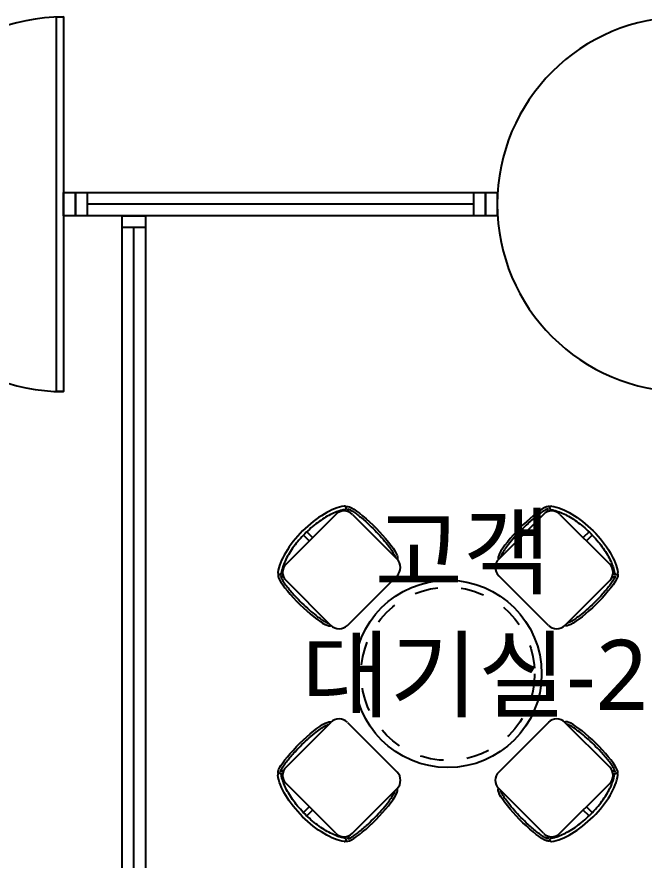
# Model space of a CAD drawing. Header units: millimetres. Extents: x 9 to 147, y 4 to 115.
# Drawn here: x 102.001 to 104.677, y 58.775 to 62.375 of the extents above; entities that cross this region are included whole.
import ezdxf
from ezdxf.enums import TextEntityAlignment as Align

# ---------------------------------------------------------------- set-up
doc = ezdxf.new("R2010")
doc.units = ezdxf.units.MM
doc.header["$LTSCALE"] = 200
doc.linetypes.add('XR-PLAN$0$HIDDEN', pattern=[0.375, 0.25, -0.125])
for name, color, linetype in [('XR-PLAN$0$A-wall-유리파티션', 252, 'Continuous'), ('XR-PLAN$0$DOOR', 252, 'Continuous'), ('XR-PLAN$0$DOOR-OPEN', 252, 'Continuous'), ('XR-PLAN$0$FUR', 252, 'XR-PLAN$0$HIDDEN'), ('XR-PLAN$0$I-FUR-B', 252, 'Continuous'), ('XR-PLAN$0$WALL-GLASS', 252, 'Continuous')]:
    doc.layers.add(name, color=color, linetype=linetype)
doc.layers.add('XR-PLAN$0$TXT-1', color=137, linetype='Continuous', plot=False)
doc.styles.add('XR-PLAN$0$스타일1', font='MALGUN_0.TTF')

# ---------------------------------------------------------------- blocks, each defined once
blk = doc.blocks.new('XR-PLAN$0$TABLE SET1')
blk.add_circle((0, 0), 370)
at = {"layer": 'XR-PLAN$0$I-FUR-B'}
for p, q in [((-478.2, 680.7), (-690.4, 468.6)), ((-407.5, 680.7), (-216.6, 489.8)), ((407.5, 680.7), (216.6, 489.8)), ((478.2, 680.7), (690.4, 468.6)), ((-616.1, 592.4), (-591.4, 567.6)), ((-602, 606.5), (-577.2, 581.7)), ((602, 606.5), (577.2, 581.7)), ((616.1, 592.4), (591.4, 567.6)), ((-690.4, 397.9), (-499.5, 207)), ((-428.8, 207), (-216.6, 419.1)), ((428.8, 207), (216.6, 419.1)), ((690.4, 397.9), (499.5, 207)), ((-690.4, -397.9), (-499.5, -207)), ((-428.8, -207), (-216.6, -419.1)), ((428.8, -207), (216.6, -419.1)), ((690.4, -397.9), (499.5, -207)), ((-478.2, -680.7), (-690.4, -468.6)), ((-407.5, -680.7), (-216.6, -489.8)), ((407.5, -680.7), (216.6, -489.8)), ((478.2, -680.7), (690.4, -468.6)), ((-616.1, -592.4), (-591.4, -567.6)), ((616.1, -592.4), (591.4, -567.6)), ((-602, -606.5), (-577.2, -581.7)), ((602, -606.5), (577.2, -581.7))]:
    blk.add_line(p, q, dxfattribs=at)
blk.add_circle((0, 0), 400, dxfattribs=at)
for centre, radius, start, end in [((-442.9, 645.4), 50, 44.9985, 134.9985), ((-441.6, 708.2), 7.5, 277.6425, 97.6425), ((442.9, 645.4), 50, 45.0015, 135.0015), ((441.6, 708.2), 7.5, 82.3575, 262.3575), ((-655, 433.3), 50, 134.9985, 224.9985), ((-252, 454.5), 50, 314.9985, 44.9985), ((252, 454.5), 50, 135.0015, 225.0015), ((655, 433.3), 50, 315.0015, 45.0015), ((-717.8, 432), 7.5, 172.3545, 352.3545), ((717.8, 432), 7.5, 187.6455, 7.6455), ((-464.1, 242.3), 50, 224.9985, 314.9985), ((464.1, 242.3), 50, 225.0015, 315.0015), ((-464.1, -242.3), 50, 45.0015, 135.0015), ((464.1, -242.3), 50, 44.9985, 134.9985), ((-717.8, -432), 7.5, 7.6455, 187.6455), ((-655, -433.3), 50, 135.0015, 225.0015), ((-252, -454.5), 50, 315.0015, 45.0015), ((252, -454.5), 50, 134.9985, 224.9985), ((655, -433.3), 50, 314.9985, 44.9985), ((717.8, -432), 7.5, 352.3545, 172.3545), ((-442.9, -645.4), 50, 225.0015, 315.0015), ((442.9, -645.4), 50, 224.9985, 314.9985), ((-441.6, -708.2), 7.5, 262.3575, 82.3575), ((441.6, -708.2), 7.5, 97.6425, 277.6425)]:
    blk.add_arc(centre, radius, start, end, dxfattribs=at)
at = {"layer": 'XR-PLAN$0$I-FUR-B', "extrusion": (0, 0, -1)}
for centre, major_axis, ratio, start_param, end_param in [((-326.3, 601.4), (-110, 111.9), 0.182269, 0, 3.141593), ((-326.3, 601.4), (-110, 111.9), 0.182269, 5.851094, 5.976716), ((549, 539.3), (162.6, -162.6), 0.434783, 3.659342, 5.765436), ((611.1, 316.6), (111.9, 110), 0.182269, 0, 3.141593), ((611.1, 316.6), (111.9, 110), 0.182269, 5.851094, 5.976716), ((-611.1, -316.6), (-111.9, -110), 0.182269, 0, 3.141593), ((-611.1, -316.6), (-111.9, -110), 0.182269, 5.851094, 5.976716), ((-549, -539.3), (-162.6, 162.6), 0.434783, 3.659342, 5.765436), ((326.3, -601.4), (110, -111.9), 0.182269, 0, 3.141593), ((326.3, -601.4), (110, -111.9), 0.182269, 5.851094, 5.976716)]:
    blk.add_ellipse(centre, major_axis=major_axis, ratio=ratio, start_param=start_param, end_param=end_param, dxfattribs=at)
at = {"layer": 'XR-PLAN$0$I-FUR-B'}
for centre, major_axis, ratio, start_param, end_param in [((326.3, 601.4), (110, 111.9), 0.182269, 0, 3.141593), ((-549, 539.3), (-162.6, -162.6), 0.434783, 3.659342, 5.765436), ((326.3, 601.4), (110, 111.9), 0.182269, 5.851094, 5.976716), ((-611.1, 316.6), (-111.9, 110), 0.182269, 0, 3.141593), ((-611.1, 316.6), (-111.9, 110), 0.182269, 5.851094, 5.976716), ((611.1, -316.6), (111.9, -110), 0.182269, 0, 3.141593), ((611.1, -316.6), (111.9, -110), 0.182269, 5.851094, 5.976716), ((549, -539.3), (162.6, 162.6), 0.434783, 3.659342, 5.765436), ((-326.3, -601.4), (-110, -111.9), 0.182269, 0, 3.141593), ((-326.3, -601.4), (-110, -111.9), 0.182269, 5.851094, 5.976716)]:
    blk.add_ellipse(centre, major_axis=major_axis, ratio=ratio, start_param=start_param, end_param=end_param, dxfattribs=at)
for points, knots in [([(-440.6, 700.8), (-444.9, 700.2), (-449.4, 699.3), (-458.9, 697), (-463.8, 695.6), (-477, 691.1), (-485.6, 687.6), (-503.2, 679.2), (-512.3, 674.3), (-530.7, 663.3), (-540.1, 657.1), (-558.7, 643.7), (-568.1, 636.4), (-586.4, 621), (-595.4, 612.8), (-612.8, 595.8), (-621.3, 587), (-637.3, 569), (-645, 559.8), (-659.2, 541.2), (-665.8, 531.8), (-677.8, 513.2), (-683.2, 504), (-692.7, 486), (-696.7, 477.2), (-703.4, 460.3), (-705.9, 452.2), (-709, 439.9), (-709.8, 435.3), (-710.4, 431)], [3.659342, 3.659342, 3.659342, 3.659342, 3.76167, 3.76167, 3.863999, 3.863999, 4.027435, 4.027435, 4.190872, 4.190872, 4.354309, 4.354309, 4.517745, 4.517745, 4.681182, 4.681182, 4.844618, 4.844618, 5.008055, 5.008055, 5.171492, 5.171492, 5.334928, 5.334928, 5.498365, 5.498365, 5.661802, 5.661802, 5.765436, 5.765436, 5.765436, 5.765436]), ([(-421.6, 690.6), (-422.6, 692.5), (-423.5, 694.4), (-425.3, 698.2), (-426.1, 700.1), (-427, 702.8), (-427.3, 703.7), (-427.5, 704.6)], [5.7265501, 5.7265501, 5.7265501, 5.7265501, 5.8081109, 5.8081109, 5.9106349, 5.9106349, 5.9748515, 5.9748515, 5.9748515, 5.9748515]), ([(-427.5, 704.6), (-426.5, 704.3), (-425.2, 703.8), (-422.3, 702.6), (-420.6, 701.9), (-417.1, 700.2), (-415.2, 699.2), (-408.8, 695.6), (-403.9, 692.5), (-393.1, 685.1), (-387.3, 680.9), (-375.1, 671.4), (-368.7, 666.1), (-355.6, 654.9), (-348.8, 648.9), (-331.9, 633.3), (-321.6, 623.3), (-301.7, 603), (-292.1, 592.6), (-274, 572.1), (-265.6, 562), (-252.1, 544.7), (-246.7, 537.2), (-238.5, 525.1), (-235.4, 520.2), (-231, 512.5), (-229.5, 509.5), (-227.2, 504.7), (-226.4, 502.8), (-225.5, 500.1), (-225.2, 499.1), (-225, 498.3)], [0.308334, 0.308334, 0.308334, 0.308334, 0.393328, 0.393328, 0.478323, 0.478323, 0.563318, 0.563318, 0.749316, 0.749316, 0.935315, 0.935315, 1.121313, 1.121313, 1.307312, 1.307312, 1.582737, 1.582737, 1.858163, 1.858163, 2.133588, 2.133588, 2.361079, 2.361079, 2.537351, 2.537351, 2.666518, 2.666518, 2.769042, 2.769042, 2.833259, 2.833259, 2.833259, 2.833259]), ([(427.5, 704.6), (426.5, 704.3), (425.2, 703.8), (422.3, 702.6), (420.6, 701.9), (417.1, 700.2), (415.2, 699.2), (408.8, 695.6), (403.9, 692.5), (393.1, 685.1), (387.3, 680.9), (375.1, 671.4), (368.7, 666.1), (355.6, 654.9), (348.8, 648.9), (331.9, 633.3), (321.6, 623.3), (301.7, 603), (292.1, 592.6), (274, 572.1), (265.6, 562), (252.1, 544.7), (246.7, 537.2), (238.5, 525.1), (235.4, 520.2), (231, 512.5), (229.5, 509.5), (227.2, 504.7), (226.4, 502.8), (225.5, 500.1), (225.2, 499.1), (225, 498.3)], [0.308334, 0.308334, 0.308334, 0.308334, 0.393328, 0.393328, 0.478323, 0.478323, 0.563318, 0.563318, 0.749316, 0.749316, 0.935315, 0.935315, 1.121313, 1.121313, 1.307312, 1.307312, 1.582737, 1.582737, 1.858163, 1.858163, 2.133588, 2.133588, 2.361079, 2.361079, 2.537351, 2.537351, 2.666518, 2.666518, 2.769042, 2.769042, 2.833259, 2.833259, 2.833259, 2.833259]), ([(421.6, 690.6), (422.6, 692.5), (423.5, 694.4), (425.3, 698.2), (426.1, 700.1), (427, 702.8), (427.3, 703.7), (427.5, 704.6)], [5.7265501, 5.7265501, 5.7265501, 5.7265501, 5.8081109, 5.8081109, 5.9106349, 5.9106349, 5.9748515, 5.9748515, 5.9748515, 5.9748515]), ([(440.6, 700.8), (444.9, 700.2), (449.4, 699.3), (458.9, 697), (463.8, 695.6), (477, 691.1), (485.6, 687.6), (503.2, 679.2), (512.3, 674.3), (530.7, 663.3), (540.1, 657.1), (558.7, 643.7), (568.1, 636.4), (586.4, 621), (595.4, 612.8), (612.8, 595.8), (621.3, 587), (637.3, 569), (645, 559.8), (659.2, 541.2), (665.8, 531.8), (677.8, 513.2), (683.2, 504), (692.7, 486), (696.7, 477.2), (703.4, 460.3), (705.9, 452.2), (709, 439.9), (709.8, 435.3), (710.4, 431)], [3.659342, 3.659342, 3.659342, 3.659342, 3.76167, 3.76167, 3.863999, 3.863999, 4.027435, 4.027435, 4.190872, 4.190872, 4.354309, 4.354309, 4.517745, 4.517745, 4.681182, 4.681182, 4.844618, 4.844618, 5.008055, 5.008055, 5.171492, 5.171492, 5.334928, 5.334928, 5.498365, 5.498365, 5.661802, 5.661802, 5.765436, 5.765436, 5.765436, 5.765436]), ([(-714.2, 417.9), (-713.9, 416.8), (-713.5, 415.5), (-712.3, 412.6), (-711.6, 411), (-709.9, 407.5), (-708.9, 405.6), (-705.2, 399.2), (-702.1, 394.3), (-694.8, 383.5), (-690.5, 377.7), (-681, 365.5), (-675.8, 359.1), (-664.6, 345.9), (-658.5, 339.2), (-642.9, 322.2), (-633, 312), (-612.6, 292.1), (-602.2, 282.4), (-581.7, 264.4), (-571.7, 256), (-554.3, 242.5), (-546.9, 237), (-534.8, 228.8), (-529.8, 225.8), (-522.2, 221.4), (-519.2, 219.8), (-514.4, 217.6), (-512.5, 216.8), (-509.7, 215.8), (-508.8, 215.6), (-508, 215.3)], [0.308334, 0.308334, 0.308334, 0.308334, 0.393328, 0.393328, 0.478323, 0.478323, 0.563318, 0.563318, 0.749316, 0.749316, 0.935315, 0.935315, 1.121313, 1.121313, 1.307312, 1.307312, 1.582737, 1.582737, 1.858163, 1.858163, 2.133588, 2.133588, 2.361079, 2.361079, 2.537351, 2.537351, 2.666518, 2.666518, 2.769042, 2.769042, 2.833259, 2.833259, 2.833259, 2.833259]), ([(-700.3, 411.9), (-702.2, 413), (-704, 413.9), (-707.8, 415.7), (-709.7, 416.5), (-712.4, 417.4), (-713.4, 417.7), (-714.2, 417.9)], [5.7265501, 5.7265501, 5.7265501, 5.7265501, 5.8081109, 5.8081109, 5.9106349, 5.9106349, 5.9748515, 5.9748515, 5.9748515, 5.9748515]), ([(714.2, 417.9), (713.9, 416.8), (713.5, 415.5), (712.3, 412.6), (711.6, 411), (709.9, 407.5), (708.9, 405.6), (705.2, 399.2), (702.1, 394.3), (694.8, 383.5), (690.5, 377.7), (681, 365.5), (675.8, 359.1), (664.6, 345.9), (658.5, 339.2), (642.9, 322.2), (633, 312), (612.6, 292.1), (602.2, 282.4), (581.7, 264.4), (571.7, 256), (554.3, 242.5), (546.9, 237), (534.8, 228.8), (529.8, 225.8), (522.2, 221.4), (519.2, 219.8), (514.4, 217.6), (512.5, 216.8), (509.7, 215.8), (508.8, 215.6), (508, 215.3)], [0.308334, 0.308334, 0.308334, 0.308334, 0.393328, 0.393328, 0.478323, 0.478323, 0.563318, 0.563318, 0.749316, 0.749316, 0.935315, 0.935315, 1.121313, 1.121313, 1.307312, 1.307312, 1.582737, 1.582737, 1.858163, 1.858163, 2.133588, 2.133588, 2.361079, 2.361079, 2.537351, 2.537351, 2.666518, 2.666518, 2.769042, 2.769042, 2.833259, 2.833259, 2.833259, 2.833259]), ([(700.3, 411.9), (702.2, 413), (704, 413.9), (707.8, 415.7), (709.7, 416.5), (712.4, 417.4), (713.4, 417.7), (714.2, 417.9)], [5.7265501, 5.7265501, 5.7265501, 5.7265501, 5.8081109, 5.8081109, 5.9106349, 5.9106349, 5.9748515, 5.9748515, 5.9748515, 5.9748515]), ([(-714.2, -417.9), (-713.9, -416.8), (-713.5, -415.5), (-712.3, -412.6), (-711.6, -411), (-709.9, -407.5), (-708.9, -405.6), (-705.2, -399.2), (-702.1, -394.3), (-694.8, -383.5), (-690.5, -377.7), (-681, -365.5), (-675.8, -359.1), (-664.6, -345.9), (-658.5, -339.2), (-642.9, -322.2), (-633, -312), (-612.6, -292.1), (-602.2, -282.4), (-581.7, -264.4), (-571.7, -256), (-554.3, -242.5), (-546.9, -237), (-534.8, -228.8), (-529.8, -225.8), (-522.2, -221.4), (-519.2, -219.8), (-514.4, -217.6), (-512.5, -216.8), (-509.7, -215.8), (-508.8, -215.6), (-508, -215.3)], [0.308334, 0.308334, 0.308334, 0.308334, 0.393328, 0.393328, 0.478323, 0.478323, 0.563318, 0.563318, 0.749316, 0.749316, 0.935315, 0.935315, 1.121313, 1.121313, 1.307312, 1.307312, 1.582737, 1.582737, 1.858163, 1.858163, 2.133588, 2.133588, 2.361079, 2.361079, 2.537351, 2.537351, 2.666518, 2.666518, 2.769042, 2.769042, 2.833259, 2.833259, 2.833259, 2.833259]), ([(714.2, -417.9), (713.9, -416.8), (713.5, -415.5), (712.3, -412.6), (711.6, -411), (709.9, -407.5), (708.9, -405.6), (705.2, -399.2), (702.1, -394.3), (694.8, -383.5), (690.5, -377.7), (681, -365.5), (675.8, -359.1), (664.6, -345.9), (658.5, -339.2), (642.9, -322.2), (633, -312), (612.6, -292.1), (602.2, -282.4), (581.7, -264.4), (571.7, -256), (554.3, -242.5), (546.9, -237), (534.8, -228.8), (529.8, -225.8), (522.2, -221.4), (519.2, -219.8), (514.4, -217.6), (512.5, -216.8), (509.7, -215.8), (508.8, -215.6), (508, -215.3)], [0.308334, 0.308334, 0.308334, 0.308334, 0.393328, 0.393328, 0.478323, 0.478323, 0.563318, 0.563318, 0.749316, 0.749316, 0.935315, 0.935315, 1.121313, 1.121313, 1.307312, 1.307312, 1.582737, 1.582737, 1.858163, 1.858163, 2.133588, 2.133588, 2.361079, 2.361079, 2.537351, 2.537351, 2.666518, 2.666518, 2.769042, 2.769042, 2.833259, 2.833259, 2.833259, 2.833259]), ([(-700.3, -411.9), (-702.2, -413), (-704, -413.9), (-707.8, -415.7), (-709.7, -416.5), (-712.4, -417.4), (-713.4, -417.7), (-714.2, -417.9)], [5.7265501, 5.7265501, 5.7265501, 5.7265501, 5.8081109, 5.8081109, 5.9106349, 5.9106349, 5.9748515, 5.9748515, 5.9748515, 5.9748515]), ([(-440.6, -700.8), (-444.9, -700.2), (-449.4, -699.3), (-458.9, -697), (-463.8, -695.6), (-477, -691.1), (-485.6, -687.6), (-503.2, -679.2), (-512.3, -674.3), (-530.7, -663.3), (-540.1, -657.1), (-558.7, -643.7), (-568.1, -636.4), (-586.4, -621), (-595.4, -612.8), (-612.8, -595.8), (-621.3, -587), (-637.3, -569), (-645, -559.8), (-659.2, -541.2), (-665.8, -531.8), (-677.8, -513.2), (-683.2, -504), (-692.7, -486), (-696.7, -477.2), (-703.4, -460.3), (-705.9, -452.2), (-709, -439.9), (-709.8, -435.3), (-710.4, -431)], [3.659342, 3.659342, 3.659342, 3.659342, 3.76167, 3.76167, 3.863999, 3.863999, 4.027435, 4.027435, 4.190872, 4.190872, 4.354309, 4.354309, 4.517745, 4.517745, 4.681182, 4.681182, 4.844618, 4.844618, 5.008055, 5.008055, 5.171492, 5.171492, 5.334928, 5.334928, 5.498365, 5.498365, 5.661802, 5.661802, 5.765436, 5.765436, 5.765436, 5.765436]), ([(440.6, -700.8), (444.9, -700.2), (449.4, -699.3), (458.9, -697), (463.8, -695.6), (477, -691.1), (485.6, -687.6), (503.2, -679.2), (512.3, -674.3), (530.7, -663.3), (540.1, -657.1), (558.7, -643.7), (568.1, -636.4), (586.4, -621), (595.4, -612.8), (612.8, -595.8), (621.3, -587), (637.3, -569), (645, -559.8), (659.2, -541.2), (665.8, -531.8), (677.8, -513.2), (683.2, -504), (692.7, -486), (696.7, -477.2), (703.4, -460.3), (705.9, -452.2), (709, -439.9), (709.8, -435.3), (710.4, -431)], [3.659342, 3.659342, 3.659342, 3.659342, 3.76167, 3.76167, 3.863999, 3.863999, 4.027435, 4.027435, 4.190872, 4.190872, 4.354309, 4.354309, 4.517745, 4.517745, 4.681182, 4.681182, 4.844618, 4.844618, 5.008055, 5.008055, 5.171492, 5.171492, 5.334928, 5.334928, 5.498365, 5.498365, 5.661802, 5.661802, 5.765436, 5.765436, 5.765436, 5.765436]), ([(700.3, -411.9), (702.2, -413), (704, -413.9), (707.8, -415.7), (709.7, -416.5), (712.4, -417.4), (713.4, -417.7), (714.2, -417.9)], [5.7265501, 5.7265501, 5.7265501, 5.7265501, 5.8081109, 5.8081109, 5.9106349, 5.9106349, 5.9748515, 5.9748515, 5.9748515, 5.9748515]), ([(-427.5, -704.6), (-426.5, -704.3), (-425.2, -703.8), (-422.3, -702.6), (-420.6, -701.9), (-417.1, -700.2), (-415.2, -699.2), (-408.8, -695.6), (-403.9, -692.5), (-393.1, -685.1), (-387.3, -680.9), (-375.1, -671.4), (-368.7, -666.1), (-355.6, -654.9), (-348.8, -648.9), (-331.9, -633.3), (-321.6, -623.3), (-301.7, -603), (-292.1, -592.6), (-274, -572.1), (-265.6, -562), (-252.1, -544.7), (-246.7, -537.2), (-238.5, -525.1), (-235.4, -520.2), (-231, -512.5), (-229.5, -509.5), (-227.2, -504.7), (-226.4, -502.8), (-225.5, -500.1), (-225.2, -499.1), (-225, -498.3)], [0.308334, 0.308334, 0.308334, 0.308334, 0.393328, 0.393328, 0.478323, 0.478323, 0.563318, 0.563318, 0.749316, 0.749316, 0.935315, 0.935315, 1.121313, 1.121313, 1.307312, 1.307312, 1.582737, 1.582737, 1.858163, 1.858163, 2.133588, 2.133588, 2.361079, 2.361079, 2.537351, 2.537351, 2.666518, 2.666518, 2.769042, 2.769042, 2.833259, 2.833259, 2.833259, 2.833259]), ([(427.5, -704.6), (426.5, -704.3), (425.2, -703.8), (422.3, -702.6), (420.6, -701.9), (417.1, -700.2), (415.2, -699.2), (408.8, -695.6), (403.9, -692.5), (393.1, -685.1), (387.3, -680.9), (375.1, -671.4), (368.7, -666.1), (355.6, -654.9), (348.8, -648.9), (331.9, -633.3), (321.6, -623.3), (301.7, -603), (292.1, -592.6), (274, -572.1), (265.6, -562), (252.1, -544.7), (246.7, -537.2), (238.5, -525.1), (235.4, -520.2), (231, -512.5), (229.5, -509.5), (227.2, -504.7), (226.4, -502.8), (225.5, -500.1), (225.2, -499.1), (225, -498.3)], [0.308334, 0.308334, 0.308334, 0.308334, 0.393328, 0.393328, 0.478323, 0.478323, 0.563318, 0.563318, 0.749316, 0.749316, 0.935315, 0.935315, 1.121313, 1.121313, 1.307312, 1.307312, 1.582737, 1.582737, 1.858163, 1.858163, 2.133588, 2.133588, 2.361079, 2.361079, 2.537351, 2.537351, 2.666518, 2.666518, 2.769042, 2.769042, 2.833259, 2.833259, 2.833259, 2.833259]), ([(-421.6, -690.6), (-422.6, -692.5), (-423.5, -694.4), (-425.3, -698.2), (-426.1, -700.1), (-427, -702.8), (-427.3, -703.7), (-427.5, -704.6)], [5.7265501, 5.7265501, 5.7265501, 5.7265501, 5.8081109, 5.8081109, 5.9106349, 5.9106349, 5.9748515, 5.9748515, 5.9748515, 5.9748515]), ([(421.6, -690.6), (422.6, -692.5), (423.5, -694.4), (425.3, -698.2), (426.1, -700.1), (427, -702.8), (427.3, -703.7), (427.5, -704.6)], [5.7265501, 5.7265501, 5.7265501, 5.7265501, 5.8081109, 5.8081109, 5.9106349, 5.9106349, 5.9748515, 5.9748515, 5.9748515, 5.9748515])]:
    blk.add_open_spline(points, degree=3, knots=knots, dxfattribs=at)
for points in [[(-225, 498.3), (-225, 498.3), (-225.1, 498.4), (-225.2, 498.4)], [(225, 498.3), (225, 498.3), (225.1, 498.4), (225.2, 498.4)], [(-508, 215.3), (-508, 215.4), (-508, 215.5), (-508, 215.5)], [(508, 215.3), (508, 215.4), (508, 215.5), (508, 215.5)], [(-508, -215.3), (-508, -215.4), (-508, -215.5), (-508, -215.5)], [(508, -215.3), (508, -215.4), (508, -215.5), (508, -215.5)], [(-225, -498.3), (-225, -498.3), (-225.1, -498.4), (-225.2, -498.4)], [(225, -498.3), (225, -498.3), (225.1, -498.4), (225.2, -498.4)]]:
    blk.add_open_spline(points, degree=3, dxfattribs=at)
blk = doc.blocks.new('XR-PLAN$0$D-900C')
at = {"layer": 'XR-PLAN$0$DOOR'}
for points in [[(820, 800), (850, 800), (850, -800), (820, -800)], [(50, -50), (0, -50), (0, 50), (50, 50)], [(900, -50), (850, -50), (850, 50), (900, 50)]]:
    blk.add_lwpolyline(points, close=True, dxfattribs=at)
at = {"layer": 'XR-PLAN$0$DOOR-OPEN'}
blk.add_arc((850, 0), 800, 90, 270, dxfattribs=at)

msp = doc.modelspace()

# ---------------------------------------------------------------- linework, layer by layer
at = {"layer": 'XR-PLAN$0$A-wall-유리파티션'}
for points in [[(102.3, 61.625), (102.3, 61.525), (102.25, 61.525), (102.25, 61.625)], [(104, 61.625), (104, 61.525), (102.25, 61.525), (102.25, 61.625)], [(104, 61.625), (104, 61.525), (103.95, 61.525), (103.95, 61.625)], [(102.55, 61.475), (102.45, 61.475), (102.45, 61.525), (102.55, 61.525)], [(102.55, 56.325), (102.45, 56.325), (102.45, 61.525), (102.55, 61.525)]]:
    msp.add_lwpolyline(points, close=True, dxfattribs=at)
at = {"layer": 'XR-PLAN$0$WALL-GLASS'}
for p, q in [((103.95, 61.575), (102.3, 61.575)), ((102.5, 56.375), (102.5, 61.475))]:
    msp.add_line(p, q, dxfattribs=at)

# ---------------------------------------------------------------- block references
at = {"layer": 'XR-PLAN$0$DOOR', "xscale": 0.001, "yscale": 0.001, "zscale": 0.001}
for p in [(101.35, 61.575), (104, 61.575)]:
    msp.add_blockref('XR-PLAN$0$D-900C', p, dxfattribs=at)
at = {"layer": 'XR-PLAN$0$FUR', "ltscale": 0.1, "xscale": 0.001, "yscale": 0.001, "zscale": 0.001, "rotation": 180}
msp.add_blockref('XR-PLAN$0$TABLE SET1', (103.8394, 59.57), dxfattribs=at)
msp.add_blockref('XR-PLAN$0$TABLE SET1', (103.8394, 59.57), dxfattribs=at)

# ---------------------------------------------------------------- texts
at = {"layer": 'XR-PLAN$0$TXT-1', "style": 'XR-PLAN$0$스타일1'}
for s, p in [('고객 ', (103.9544, 60.0912)), ('대기실-2', (103.9544, 59.5656))]:
    msp.add_text(s, height=0.3, dxfattribs=at).set_placement(p, align=Align.MIDDLE_CENTER)

doc.saveas('drawing.dxf')
